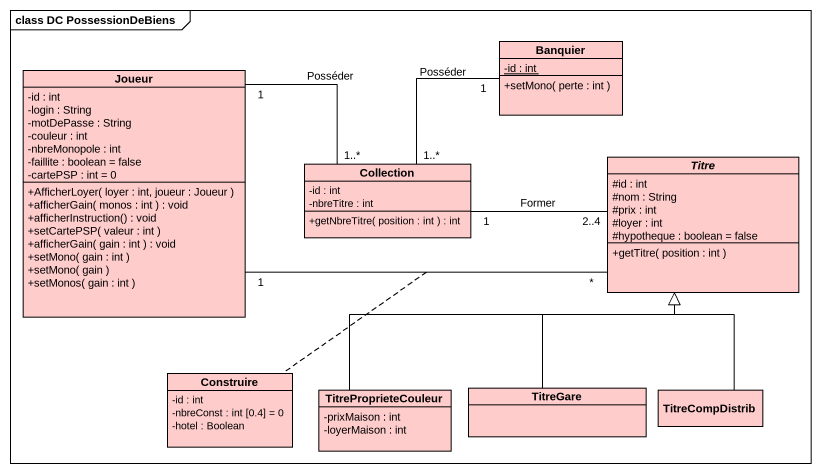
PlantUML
@startuml
mainframe class DC PossessionDeBiens
hide circle
hide empty members
skinparam classAttributeIconSize 0
class Banquier #FFCCCC {
  {static} -id : int
  +setMono( perte : int )
}
class Joueur #FFCCCC {
  -id : int
  -login : String
  -motDePasse : String
  -couleur : int
  -nbreMonopole : int
  -faillite : boolean = false
  -cartePSP : int = 0
  +AfficherLoyer( loyer : int, joueur : Joueur )
  +afficherGain( monos : int ) : void
  +afficherInstruction() : void
  +setCartePSP( valeur : int )
  +afficherGain( gain : int ) : void
  +setMono( gain : int )
  +setMono( gain )
  +setMonos( gain : int )
}
class Collection #FFCCCC {
  -id : int
  -nbreTitre : int
  +getNbreTitre( position : int ) : int
}
abstract class Titre #FFCCCC {
  #id : int
  #nom : String
  #prix : int
  #loyer : int
  #hypotheque : boolean = false
  +getTitre( position : int )
}
class Construire #FFCCCC {
  -id : int
  -nbreConst : int [0.4] = 0
  -hotel : Boolean
}
class TitreProprieteCouleur #FFCCCC {
  -prixMaison : int
  -loyerMaison : int
}
class TitreGare #FFCCCC
class TitreCompDistrib #FFCCCC
Banquier "1" -- "1..*" Collection : Posséder
Joueur "1" -right- "1..*" Collection : Posséder
Joueur "1" -right- "*" Titre
(Joueur, Titre) .. Construire
Titre "2..4" -left- "1" Collection : Former
TitreProprieteCouleur -up-|> Titre
TitreGare -up-|> Titre
TitreCompDistrib -up-|> Titre
@enduml
